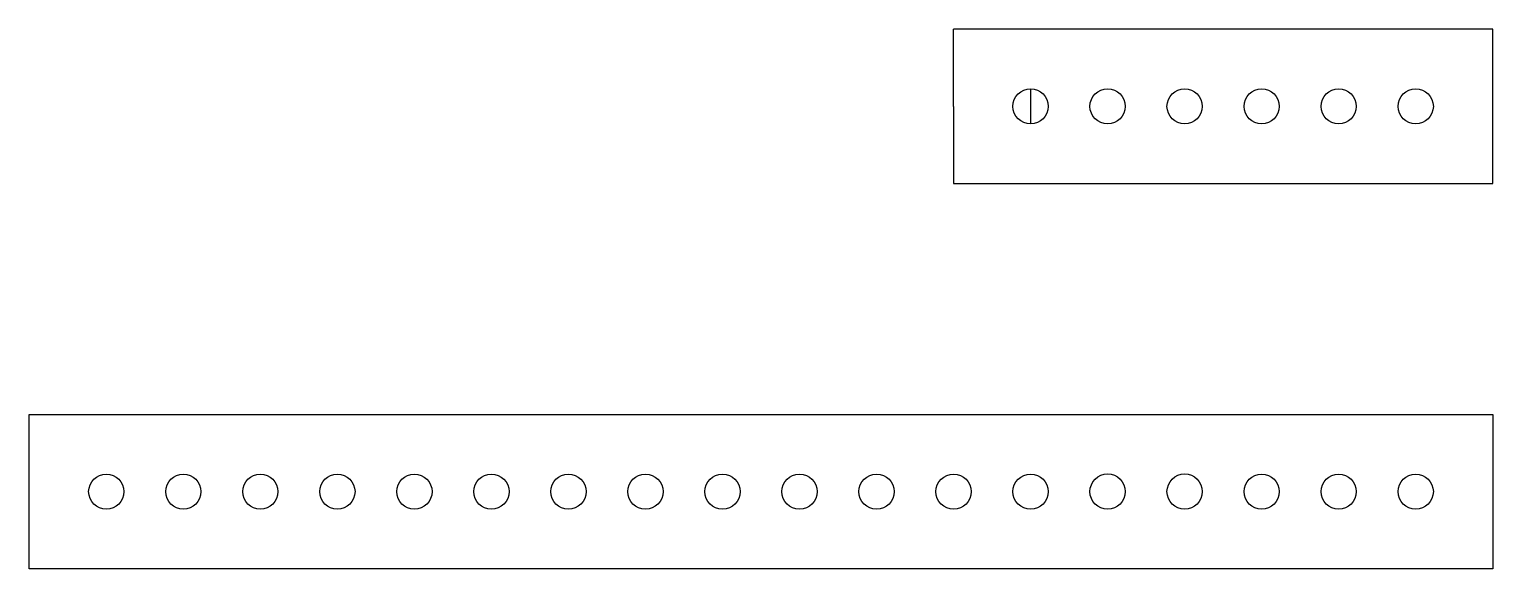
# Model space of a CAD drawing. Header units: millimetres. Extents: x -160 to 30, y -10 to 60.
import ezdxf

# ---------------------------------------------------------------- set-up
doc = ezdxf.new("R2010")
doc.units = ezdxf.units.MM
doc.layers.get('0').update_dxf_attribs({"linetype": 'CONTINUOUS'})

msp = doc.modelspace()

# ---------------------------------------------------------------- linework, layer by layer
for p, q in [((-40, 50), (-40, 60)), ((-30, 60), (-40, 60)), ((30, 60), (-30, 60)), ((30, 40), (30, 60)), ((-30, 52.28), (-30, 47.72)), ((-40, 50), (-40, 40)), ((-40, 40), (-30, 40)), ((-30, 40), (30, 40))]:
    msp.add_line(p, q)
msp.add_lwpolyline([(30, -10), (-160, -10), (-160, 10), (30, 10)], close=True)
for centre in [(-30, 50), (-20, 50), (-10, 50), (0, 50), (10, 50), (20, 50), (-150, 0), (-140, 0), (-130, 0), (-120, 0), (-110, 0), (-100, 0), (-90, 0), (-80, 0), (-70, 0), (-60, 0), (-50, 0), (-40, 0), (-30, 0), (-20, 0.01), (-10, 0.01), (0, 0), (10, 0), (20, 0)]:
    msp.add_circle(centre, 2.29)

doc.saveas('drawing.dxf')
